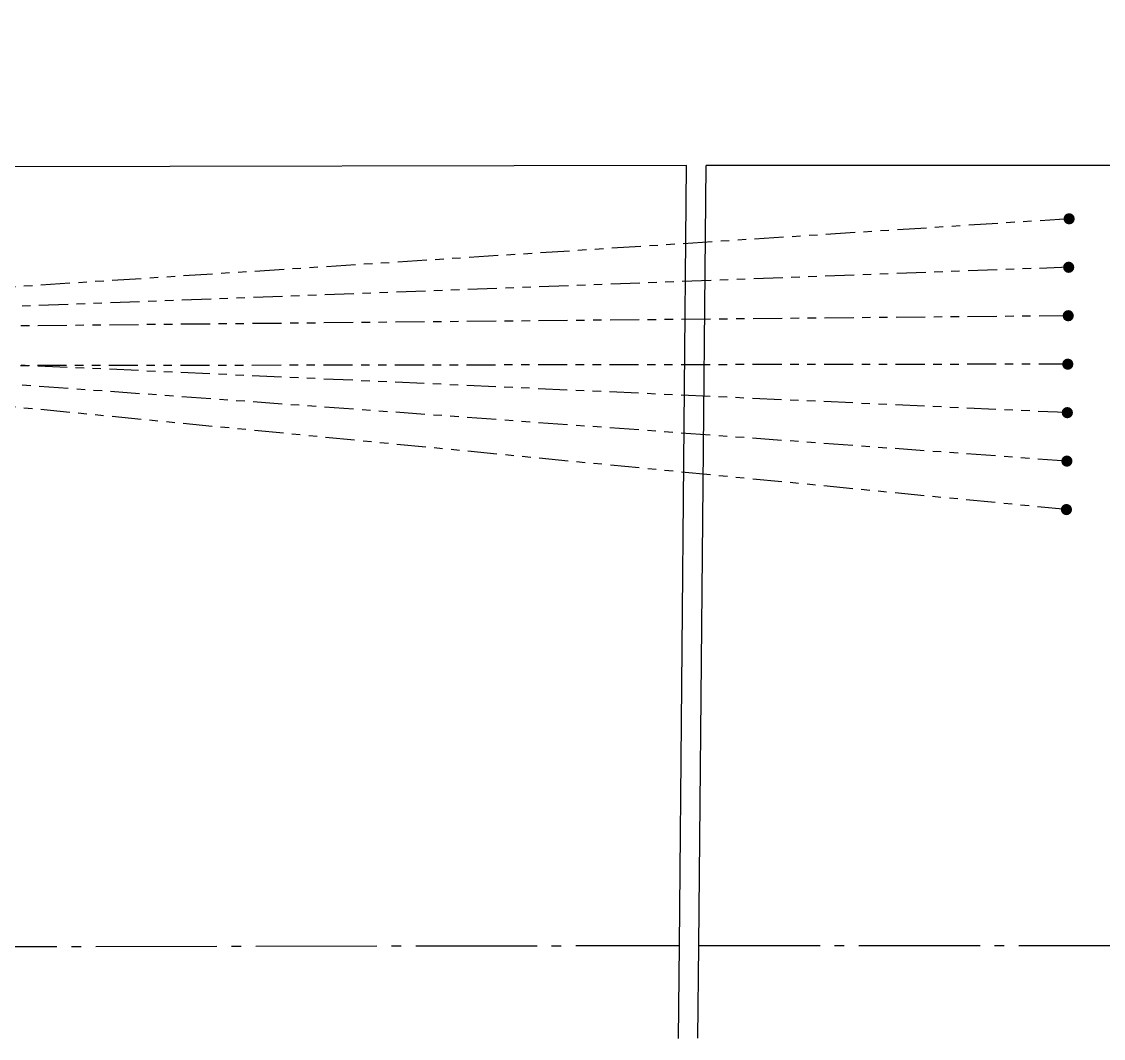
# Model space of a CAD drawing. Extents: x 440687 to 448138, y 5992825 to 5999522.
# Drawn here: x 443547 to 444663, y 5994887 to 5995936 of the extents above; entities that cross this region are included whole.
import ezdxf

# ---------------------------------------------------------------- set-up
doc = ezdxf.new("R2010")
doc.units = 0
doc.header["$LTSCALE"] = 5
doc.linetypes.add('foc-DRILLPATH', pattern=[14.75, 6, -1.75, 1.75, -1.75, 1.75, -1.75])
doc.linetypes.add('foc-QUARTERLINE', pattern=[33, 25, -3, 2, -3])
for name, color, linetype in [('L-MON', 1, 'Continuous'), ('L-SEC', 7, 'Continuous'), ('L-SECQ', 8, 'foc-QUARTERLINE'), ('P-PDRILLPATH', 12, 'foc-DRILLPATH')]:
    doc.layers.add(name, color=color, linetype=linetype)

# ---------------------------------------------------------------- blocks, each defined once
blk = doc.blocks.new('plbh')
at = {"layer": 'L-MON'}
h = blk.add_hatch(color=255, dxfattribs=at)
h.dxf.hatch_style = 1
edge = h.paths.add_edge_path()
edge.add_arc((0, 0), 1.16, 0, 360)
h = blk.add_hatch(color=256, dxfattribs=at)
h.dxf.hatch_style = 1
h.paths.add_polyline_path([(-0.96, 0, 1), (0.96, 0, 1)])
h.paths.add_polyline_path([(0.91, 0, -1), (-0.91, 0, -1)], flags=16)
h.paths.add_polyline_path([(0.45, 0, -1), (-0.45, 0, -1)], flags=0)
h = blk.add_hatch(color=256, dxfattribs=at)
h.dxf.hatch_style = 1
h.paths.add_polyline_path([(-0.45, 0, 1), (0.45, 0, 1)])
h.paths.add_polyline_path([(0.4, 0, -1), (-0.4, 0, -1)], flags=16)
at = {"layer": 'L-MON', "color": 240}
for radius in [0.96, 0.91, 0.45, 0.4]:
    blk.add_circle((0, 0), radius, dxfattribs=at)

msp = doc.modelspace()

# ---------------------------------------------------------------- linework, layer by layer
at = {"layer": 'L-SEC'}
for p, q in [((444232.881, 5995787.316), (442632.307, 5995784.485)), ((444225.391, 5994983.046), (444232.881, 5995787.316)), ((444245.497, 5994982.858), (444252.99, 5995787.322)), ((445155.937, 5995787.58), (444252.99, 5995787.322)), ((444224.498, 5994887.257), (444225.391, 5994983.046)), ((444244.608, 5994887.337), (444245.497, 5994982.858))]:
    msp.add_line(p, q, dxfattribs=at)
at = {"layer": 'L-SECQ'}
msp.add_line((444245.499, 5994983.051), (445150.754, 5994983.31), dxfattribs=at)
at = {"layer": 'L-SECQ', "flags": 128}
msp.add_lwpolyline([(443458.616, 5994981.84), (444225.391, 5994983.046)], dxfattribs=at)
at = {"layer": 'P-PDRILLPATH', "flags": 128}
for points in [[(444625.928, 5995582.522), (442930.28, 5995580.105), (442388.562, 5995935.789)], [(444627.325, 5995732.454), (442805.655, 5995614.869)], [(444626.859, 5995682.476), (442805.655, 5995614.869)], [(444626.394, 5995632.499), (442805.655, 5995614.869)], [(444625.463, 5995532.544), (442805.655, 5995614.869)], [(444624.997, 5995482.567), (442805.655, 5995614.869)], [(444624.532, 5995432.59), (442809.386, 5995609.445)]]:
    msp.add_lwpolyline(points, dxfattribs=at)

# ---------------------------------------------------------------- block references
at = {"layer": 'L-MON', "color": 5, "xscale": 4.997722300000047, "yscale": 4.997722300000047, "zscale": 4.997722300000047}
for p in [(444627.325, 5995732.454), (444626.859, 5995682.476), (444626.394, 5995632.499), (444625.928, 5995582.522), (444625.463, 5995532.544), (444624.997, 5995482.567), (444624.532, 5995432.59)]:
    msp.add_blockref('plbh', p, dxfattribs=at)

doc.saveas('drawing.dxf')
